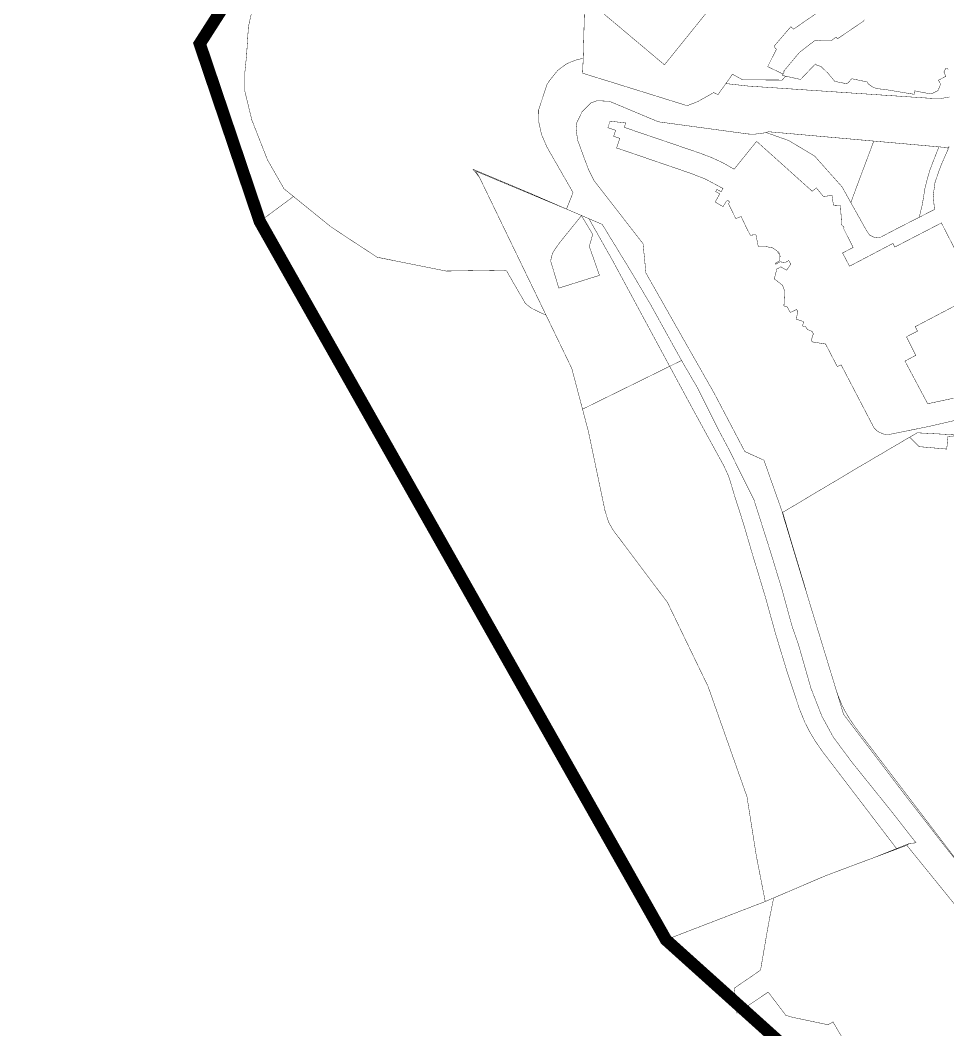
# Model space of a CAD drawing. Header units: millimetres. Extents: x 21689 to 31331, y 37531 to 43751.
# Drawn here: x 24916.8 to 25371, y 41633 to 42127.4 of the extents above; entities that cross this region are included whole.
import ezdxf

# ---------------------------------------------------------------- set-up
doc = ezdxf.new("R2010")
doc.units = ezdxf.units.MM
doc.linetypes.add('DASHEDX2', pattern=[1.5, 1, -0.5])
doc.linetypes.add('МЕЖА', pattern=[4, 1, -1, 1, -1])
doc.layers.add('0 . 11 - границы ДМ проект', color=10, linetype='МЕЖА', lineweight=0)
doc.layers.add('CONTUR', color=150, linetype='Continuous', lineweight=9)

# ---------------------------------------------------------------- blocks, each defined once
blk = doc.blocks.new('участки все')
at = {"layer": 'CONTUR', "const_width": 0.2}
for points in [[(2442.51, 4503.93), (2408.73, 4480.63), (2407.37, 4481.8), (2399.15, 4472.18), (2400.3, 4470.72), (2396.06, 4462.27), (2403.59, 4458.62), (2403.23, 4457.94), (2404.83, 4457.59), (2403.18, 4455.69), (2383.83, 4455.8), (2378.82, 4458.53), (2371.72, 4448.57), (2369.59, 4449.54), (2361.79, 4445.14), (2356.64, 4443.13), (2323.18, 4453.54), (2317.83, 4455.21), (2309.86, 4457.64), (2305.41, 4459.07), (2305.72, 4466.26), (2306.42, 4492.85)], [(2312.07, 4491.24), (2345.51, 4463.15), (2385.84, 4513.17)], [(2306.42, 4492.85), (2305.72, 4466.26), (2304.91, 4466.17), (2302.41, 4465.55), (2299.51, 4464.49), (2297.27, 4463.42), (2293.3, 4460.5), (2289.36, 4455.62), (2288.01, 4453.56), (2283.89, 4441.12), (2283.98, 4435.06), (2285.32, 4428.96), (2288.02, 4422.76), (2300.74, 4400.6), (2297.53, 4392.52), (2279.6, 4400.31), (2251.76, 4412), (2254.91, 4408.07), (2255.53, 4406.78), (2287.49, 4340.62), (2285.09, 4341.66), (2280.74, 4343.78), (2279.02, 4344.98), (2277.34, 4346.42), (2271.45, 4356.57), (2268.19, 4362.25), (2266.83, 4362.61), (2238.53, 4362.17), (2204.74, 4368.95), (2182.19, 4383.8), (2159.2, 4402.44), (2151.1, 4416.61), (2143.43, 4436.16), (2140.07, 4449.99), (2139.96, 4458.86), (2140.85, 4467.66), (2141.76, 4481.7), (2143.46, 4489.5)], [(2484.44, 4461.02), (2483.31, 4461.54), (2482.36, 4459.69), (2483.24, 4457.49), (2481.42, 4456.53), (2480.36, 4455.98), (2479.7, 4455.64), (2480.74, 4453.66), (2479.44, 4450.53), (2476.23, 4448.9), (2472.82, 4449.47), (2467.99, 4450.41), (2467.71, 4448.72), (2457.08, 4450.49), (2453.17, 4451.14), (2451.81, 4451.25), (2450.27, 4451.4), (2449.8, 4451.51), (2449.15, 4451.67), (2448.04, 4451.97), (2447.29, 4452.45), (2446.16, 4453.17), (2445.62, 4453.57), (2445.07, 4454.17), (2444.69, 4454.78), (2437.23, 4456.35), (2434.99, 4453.84), (2428.91, 4455.04), (2425.66, 4458.96), (2422.16, 4462.33), (2420.09, 4462.96), (2419.44, 4463.61), (2412.17, 4455.99), (2403.23, 4457.94), (2404.19, 4459.77), (2403.89, 4460.01), (2405.68, 4462.1), (2407.23, 4464), (2409.96, 4467.26), (2411.71, 4469.29), (2416.52, 4473.05), (2419.42, 4475.22), (2422.7, 4474.87), (2427.02, 4474.87), (2429.54, 4476.71), (2430.17, 4475.87), (2443.1, 4484.59), (2443.3, 4485.27)], [(2484.64, 4423.16), (2484.21, 4422.33), (2482.88, 4422.72), (2459.59, 4424.79), (2396.31, 4430.4), (2395.43, 4429.95), (2389.5, 4429.17), (2386.47, 4429.28), (2342.52, 4435.25), (2318.51, 4445.31), (2312.5, 4445.57), (2309.55, 4444.5), (2305.23, 4440.29), (2302.6, 4434.86), (2302.23, 4431.98), (2302.96, 4426.31), (2308.31, 4411.83), (2311.04, 4406.42), (2335.03, 4375.54), (2336.43, 4361.21), (2354.38, 4329.54), (2369.94, 4302.21), (2384.85, 4273.79), (2394.23, 4269.53), (2403.28, 4243.93), (2403.81, 4241.84), (2409.53, 4222.86), (2415.29, 4203.95), (2429.67, 4156.79), (2431.95, 4149.31), (2432.72, 4146.68), (2433.29, 4145.02), (2464.66, 4103.86), (2483.58, 4079.5), (2501.87, 4057.06)], [(2494.87, 4043.11), (2464.17, 4080.98), (2465.52, 4081.91), (2468.7, 4082.19), (2456.41, 4097.92), (2437.26, 4121.72), (2428.2, 4133.92), (2422.63, 4144.11), (2417.28, 4157.77), (2411.09, 4179.42), (2408.07, 4187.98), (2403, 4206.46), (2400.26, 4215.41), (2397.46, 4224.63), (2389.37, 4250.06), (2380.93, 4267.01), (2377.76, 4273.55), (2372.19, 4284.01), (2365.77, 4296.85), (2361.8, 4304.78), (2353.86, 4318.39), (2342.15, 4339.55), (2338.58, 4346.02), (2328.18, 4363.52), (2315.02, 4385.03), (2297.53, 4392.52), (2300.74, 4400.6), (2288.02, 4422.76), (2285.32, 4428.96), (2283.98, 4435.06), (2283.89, 4441.12), (2283.89, 4441.12), (2288.01, 4453.56), (2289.36, 4455.62), (2293.3, 4460.5), (2297.27, 4463.42), (2299.51, 4464.49), (2302.41, 4465.55), (2304.91, 4466.17), (2305.72, 4466.26), (2305.41, 4459.07), (2309.86, 4457.64), (2317.83, 4455.21), (2323.18, 4453.54), (2356.64, 4443.13), (2361.79, 4445.14), (2369.59, 4449.54), (2371.72, 4448.57), (2375.57, 4453.97), (2386.54, 4452.75), (2477.39, 4446.65), (2481.22, 4446.71), (2485, 4447.4)], [(2487.03, 4299.89), (2474.41, 4297.19), (2463.29, 4318.08), (2468.58, 4320.9), (2463.99, 4329.98), (2469.42, 4332.73), (2468.3, 4334.93), (2479.89, 4341.01), (2489.44, 4346.04)], [(2498.97, 4350.96), (2481.13, 4385.73), (2471.61, 4380.8), (2458.3, 4373.92), (2457.39, 4375.7), (2436.14, 4364.53), (2432.73, 4371.02), (2437.91, 4373.71), (2435.19, 4379.09), (2433.18, 4383.07), (2433.43, 4383.64), (2432.29, 4384.7), (2432.09, 4388.02), (2431.68, 4394.25), (2428.27, 4394.4), (2427.53, 4399.19), (2423.33, 4398.7), (2419.88, 4402.89), (2417.86, 4401.25), (2390.63, 4425.69), (2382.76, 4415.93), (2380.3, 4412.86), (2379.63, 4412.04), (2374.19, 4415.13), (2368.29, 4417.88), (2362.03, 4420.2), (2325.88, 4432.51), (2326.38, 4434.31), (2326.58, 4434.28), (2326.62, 4434.68), (2318.86, 4435.54), (2317.79, 4432.35), (2321.62, 4431.12), (2320.6, 4428.18), (2323.64, 4427.16), (2322.06, 4422.4), (2322.73, 4422.23), (2358.22, 4410.07), (2365.44, 4407.27), (2374.15, 4402.61), (2373.21, 4401), (2371.22, 4402.16), (2370.59, 4401.08), (2372.59, 4399.92), (2372.16, 4399.18), (2370.3, 4395.98), (2374.18, 4393.72), (2375.82, 4396.35), (2376.45, 4396.92), (2377.46, 4395.8), (2376.82, 4395.25), (2380.42, 4387.84), (2383.05, 4388.89), (2385.52, 4383.64), (2387.54, 4379.74), (2390.29, 4379.94), (2391.45, 4374.17), (2395.21, 4374.18), (2398.63, 4373.45), (2401.21, 4371.57), (2400.99, 4371.36), (2401.35, 4370.87), (2401.67, 4371.07), (2402.23, 4369.21), (2401.83, 4369.18), (2401.82, 4367.17), (2399.77, 4365.94), (2399.97, 4365.45), (2402.09, 4366.71), (2404.56, 4366.29), (2405.36, 4366.7), (2406.35, 4367.32), (2407.41, 4365.55), (2405.29, 4362.6), (2402.53, 4364.23), (2400.55, 4363.17), (2399.28, 4358.37), (2403.3, 4355.22), (2404.35, 4352.42), (2404.02, 4345.06), (2405.61, 4344.58), (2407.16, 4341.89), (2410.25, 4343.37), (2410.76, 4342.26), (2410.08, 4338.62), (2413.58, 4337.41), (2413.18, 4335.29), (2414.65, 4334.84), (2415.58, 4333.53), (2417.8, 4332.62), (2418.54, 4331.23), (2418.09, 4330.84), (2417.48, 4328.18), (2417.85, 4327.49), (2424.42, 4326.43), (2430.13, 4315.4), (2432.03, 4316.25), (2446.47, 4288.54), (2447.25, 4287.16), (2447.85, 4285.81), (2448.63, 4284.85), (2449.44, 4284.07), (2450.33, 4283.43), (2451.25, 4283.01), (2452.61, 4282.4), (2454.92, 4282.07), (2456.42, 4282.33), (2457.8, 4282.6), (2474.85, 4286.04), (2492.27, 4290.06)], [(2491.9, 4281.75), (2469.26, 4282.97), (2465.56, 4280.8), (2440.82, 4266.27), (2403.28, 4243.93), (2394.23, 4269.53), (2384.85, 4273.8), (2369.94, 4302.21), (2354.38, 4329.54), (2336.43, 4361.21), (2335.03, 4375.54), (2311.04, 4406.42), (2308.31, 4411.83), (2302.96, 4426.31), (2302.23, 4431.98), (2302.23, 4431.98), (2302.6, 4434.86), (2305.23, 4440.29), (2309.55, 4444.5), (2312.5, 4445.57), (2318.51, 4445.31), (2342.52, 4435.25), (2386.47, 4429.28), (2389.5, 4429.17), (2395.43, 4429.95), (2406.37, 4426.08), (2419.09, 4418.42), (2432.46, 4403.4), (2436.76, 4395.7), (2439.91, 4390.09), (2444.36, 4382.16), (2446.02, 4379.74), (2448.09, 4378.75), (2450.05, 4378.4), (2451.1, 4378.61), (2459.12, 4382.82), (2470.3, 4388.52), (2477.73, 4392.31), (2477.13, 4399.23), (2478, 4405.58), (2480.74, 4413.48), (2484.93, 4423.03)], [(2489.44, 4346.04), (2479.89, 4341.01), (2468.3, 4334.93), (2469.42, 4332.73), (2463.99, 4329.98), (2468.58, 4320.9), (2463.29, 4318.08), (2474.41, 4297.19), (2487.03, 4299.89)], [(2492.27, 4290.06), (2474.85, 4286.04), (2457.8, 4282.6), (2456.42, 4282.33), (2454.92, 4282.07), (2452.61, 4282.4), (2451.25, 4283.01), (2450.33, 4283.43), (2449.44, 4284.07), (2448.63, 4284.85), (2447.85, 4285.81), (2447.25, 4287.16), (2446.47, 4288.54), (2432.03, 4316.25), (2430.13, 4315.4), (2424.42, 4326.43), (2417.85, 4327.49), (2417.48, 4328.18), (2418.09, 4330.84), (2418.54, 4331.23), (2417.8, 4332.62), (2415.58, 4333.53), (2414.65, 4334.84), (2413.18, 4335.29), (2413.58, 4337.41), (2410.08, 4338.62), (2410.76, 4342.26), (2410.25, 4343.37), (2407.16, 4341.89), (2405.61, 4344.58), (2404.02, 4345.06), (2404.35, 4352.42), (2403.3, 4355.22), (2399.28, 4358.37), (2400.55, 4363.17), (2402.53, 4364.23), (2405.29, 4362.6), (2407.41, 4365.55), (2406.35, 4367.32), (2405.36, 4366.7), (2404.56, 4366.29), (2402.09, 4366.71), (2399.97, 4365.45), (2399.77, 4365.94), (2401.82, 4367.17), (2401.83, 4369.18), (2402.23, 4369.21), (2401.67, 4371.07), (2401.35, 4370.87), (2400.99, 4371.36), (2401.21, 4371.57), (2398.63, 4373.45), (2395.21, 4374.18), (2391.45, 4374.17), (2390.29, 4379.94), (2387.54, 4379.74), (2385.52, 4383.64), (2383.05, 4388.89), (2380.42, 4387.84), (2376.82, 4395.25), (2377.46, 4395.8), (2376.45, 4396.92), (2375.82, 4396.35), (2374.18, 4393.72), (2370.3, 4395.98), (2372.16, 4399.18), (2372.59, 4399.92), (2370.59, 4401.08), (2371.22, 4402.16), (2373.21, 4401), (2374.15, 4402.61), (2365.44, 4407.27), (2358.22, 4410.07), (2322.73, 4422.23), (2322.06, 4422.4), (2323.64, 4427.16), (2320.6, 4428.18), (2321.62, 4431.12), (2317.79, 4432.35), (2318.86, 4435.54), (2318.86, 4435.54), (2326.62, 4434.68), (2326.58, 4434.28), (2326.38, 4434.31), (2325.88, 4432.51), (2362.03, 4420.2), (2368.29, 4417.88), (2374.19, 4415.13), (2379.63, 4412.04), (2380.3, 4412.86), (2382.76, 4415.93), (2390.63, 4425.69), (2417.86, 4401.25), (2419.88, 4402.89), (2423.33, 4398.7), (2427.53, 4399.19), (2428.27, 4394.4), (2431.68, 4394.25), (2432.09, 4388.02), (2432.29, 4384.7), (2433.43, 4383.64), (2433.18, 4383.07), (2435.19, 4379.09), (2437.91, 4373.71), (2432.73, 4371.02), (2436.14, 4364.53), (2457.39, 4375.7), (2458.3, 4373.92), (2471.61, 4380.8), (2481.13, 4385.73), (2498.97, 4350.96)], [(2489.39, 4281.62), (2484.32, 4281.16), (2483.74, 4274.99), (2470.27, 4276.18), (2465.56, 4280.8), (2440.82, 4266.27), (2403.41, 4244.01), (2403.41, 4244.01), (2407.46, 4230.2), (2414.11, 4208.22), (2415.29, 4203.95), (2429.67, 4156.79), (2430.28, 4154.92), (2432.54, 4149.35), (2434.01, 4146.46), (2436, 4143.13), (2438.89, 4138.89), (2488.86, 4073.33)], [(2433.23, 3985.66), (2428.02, 3994.52), (2425.63, 3993.1), (2408.18, 3996.77), (2404.97, 3997.7), (2396.32, 4009.09), (2381.01, 3998.81), (2379.61, 4010.95), (2392.56, 4019.83), (2395.75, 4038.44), (2397.04, 4045.61), (2398.97, 4055.2), (2398.97, 4055.2), (2424.84, 4066.26), (2447.78, 4074.82), (2464.17, 4080.98), (2494.87, 4043.11), (2505.88, 4035.4), (2519.69, 4015.75), (2520.33, 4013.8), (2520.07, 4013.7), (2509.77, 3984.68)]]:
    blk.add_lwpolyline(points, dxfattribs=at)
for points in [[(2396.31, 4430.4), (2447.99, 4425.81), (2436.76, 4395.71), (2432.46, 4403.4), (2419.09, 4418.42), (2406.37, 4426.08), (2395.43, 4429.95), (2396.31, 4430.4)], [(2470.3, 4388.52), (2459.12, 4382.82), (2451.1, 4378.61), (2450.05, 4378.4), (2448.09, 4378.75), (2446.02, 4379.74), (2444.36, 4382.16), (2439.91, 4390.09), (2436.76, 4395.7), (2447.99, 4425.81), (2459.59, 4424.79), (2479.89, 4422.98), (2479.6, 4422.23), (2476.03, 4413.1), (2475.32, 4411.07), (2474.41, 4408.03), (2473.02, 4402.44), (2471.92, 4395.59), (2471.73, 4394.46), (2471.46, 4393.5), (2470.3, 4388.52)], [(2348.06, 4315.52), (2305.38, 4294.53), (2300.11, 4314.52), (2254.91, 4408.07), (2253.03, 4411.12), (2297.53, 4392.52), (2308.52, 4387.81), (2320.21, 4367.14), (2348.06, 4315.52)], [(2147.34, 4386.46), (2160.57, 4363.83), (2346.24, 4034.73), (2394.85, 4053.45), (2390.5, 4075.77), (2385.91, 4104.78), (2366.88, 4158.71), (2346.98, 4199.9), (2320.55, 4235.06), (2318.23, 4239.04), (2316.44, 4244.58), (2308.28, 4283.51), (2305.38, 4294.53), (2300.11, 4314.52), (2287.5, 4340.62), (2285.09, 4341.66), (2280.74, 4343.78), (2279.02, 4344.98), (2277.34, 4346.42), (2271.45, 4356.57), (2268.19, 4362.25), (2266.83, 4362.61), (2238.53, 4362.17), (2204.74, 4368.95), (2182.19, 4383.8), (2163.85, 4398.68), (2147.34, 4386.46)], [(2289.85, 4366.84), (2289.89, 4367.63), (2290.15, 4369.12), (2290.71, 4370.9), (2291.83, 4372.68), (2294.15, 4376.05), (2304.87, 4389.32), (2310.36, 4380.2), (2308.7, 4374.2), (2313.68, 4360.07), (2293.77, 4353.82), (2289.85, 4366.84)], [(2313.68, 4360.07), (2293.77, 4353.82), (2289.85, 4366.84), (2289.89, 4367.63), (2290.15, 4369.12), (2290.71, 4370.9), (2291.83, 4372.68), (2294.15, 4376.05), (2304.87, 4389.32), (2310.36, 4380.2), (2308.7, 4374.2), (2313.68, 4360.07)], [(2348.06, 4315.52), (2320.21, 4367.14), (2308.52, 4387.81), (2315.02, 4385.03), (2328.18, 4363.52), (2338.58, 4346.02), (2342.15, 4339.55), (2353.86, 4318.39), (2348.06, 4315.52)], [(2459.17, 4079.37), (2422.66, 4127.19), (2419.14, 4132.36), (2416.49, 4136.79), (2414.33, 4141.03), (2411.5, 4148.02), (2405.39, 4166.51), (2399.85, 4184.75), (2394.9, 4202.64), (2388.32, 4224.39), (2384.2, 4238.45), (2379.45, 4253.37), (2377.89, 4258.72), (2376.92, 4261.71), (2374.64, 4266.7), (2359.05, 4295.17), (2348.06, 4315.52), (2353.86, 4318.39), (2361.8, 4304.78), (2365.77, 4296.85), (2372.19, 4284.01), (2377.76, 4273.55), (2380.93, 4267.01), (2389.37, 4250.06), (2397.46, 4224.63), (2400.26, 4215.41), (2403, 4206.46), (2408.07, 4187.98), (2411.09, 4179.42), (2417.28, 4157.77), (2422.63, 4144.11), (2428.2, 4133.92), (2437.26, 4121.72), (2456.41, 4097.92), (2468.7, 4082.19), (2465.52, 4081.91), (2459.17, 4079.37)], [(2459.17, 4079.37), (2447.78, 4074.82), (2424.84, 4066.26), (2394.85, 4053.45), (2390.5, 4075.77), (2385.91, 4104.78), (2366.88, 4158.71), (2346.98, 4199.9), (2320.55, 4235.06), (2318.23, 4239.04), (2316.44, 4244.58), (2308.28, 4283.51), (2305.38, 4294.53), (2348.06, 4315.52), (2359.05, 4295.17), (2374.64, 4266.7), (2376.92, 4261.71), (2377.89, 4258.72), (2379.45, 4253.37), (2384.2, 4238.45), (2388.32, 4224.39), (2394.9, 4202.64), (2399.85, 4184.75), (2405.39, 4166.51), (2411.5, 4148.02), (2414.33, 4141.03), (2416.49, 4136.79), (2419.14, 4132.36), (2422.66, 4127.19), (2459.17, 4079.37)], [(2403.28, 4243.93), (2403.81, 4241.84), (2409.53, 4222.86), (2415.29, 4203.95), (2414.11, 4208.22), (2407.46, 4230.2), (2403.41, 4244.01), (2403.28, 4243.93)], [(2430.28, 4154.92), (2431.95, 4149.31), (2432.72, 4146.68), (2433.29, 4145.02), (2464.66, 4103.86), (2483.58, 4079.5), (2501.87, 4057.06), (2508.37, 4057.86), (2504.28, 4059.37), (2503.77, 4059.66), (2500.37, 4061.59), (2499.17, 4062.56), (2496.86, 4064.41), (2491.55, 4070.32), (2488.89, 4073.29), (2438.89, 4138.89), (2436, 4143.13), (2434.01, 4146.46), (2433.86, 4146.74), (2432.54, 4149.35), (2430.28, 4154.92)]]:
    blk.add_lwpolyline(points, close=True, dxfattribs=at)

msp = doc.modelspace()

# ---------------------------------------------------------------- linework, layer by layer
at = {"layer": '0 . 11 - границы ДМ проект', "color": 7, "linetype": 'DASHEDX2', "lineweight": 100, "ltscale": 9, "transparency": 33554687, "const_width": 6, "flags": 128}
msp.add_lwpolyline([(22946.73, 37638.63), (22902.58, 38352.1), (23040.31, 38403.75), (23117.29, 38401.21), (23331.14, 38342.16), (23767.92, 38429.68), (23839.74, 38479.18), (23935.86, 38610.42), (23988.4, 38646.95), (24015.49, 38690.25), (24098.85, 38777.82), (24145.03, 38828.88), (24135.93, 38857.75), (24309.79, 39159.02), (24384.58, 39142.81), (24479.69, 39275.04), (24546.54, 39209.37), (24750.01, 39350.13), (25003.88, 39639.8), (25413.16, 40107.12), (25363.28, 40286.2), (24989.23, 40491.14), (25395.28, 40838.84), (25660.56, 41058.12), (25845.24, 41208.92), (25792.92, 41266.23), (25888.27, 41383.12), (26058.63, 41521.65), (26092.2, 41658.69), (26130.83, 41752.53), (26159.07, 41742.27), (26300.9, 42104.41), (26325.34, 42112.11), (26524.48, 42049.12), (26659.52, 41994.11), (26661.3, 41997.38), (26646.24, 42050.67), (26706.46, 42026.98), (26859.65, 41970.83), (27006.59, 41919.76), (27172.98, 41911.41), (27384.06, 41951.12), (27369.53, 42033.59), (27673.24, 42086.3), (27976.36, 41979.69), (28033.35, 41963.23), (28102.86, 41962.56), (28159.54, 41928.27), (28328.6, 41835.14), (28499.53, 41807.33), (28720.17, 41761.45), (29052.46, 41622.84), (29045.52, 41606.09), (29058.02, 41600.92), (29065.19, 41619.05), (29089.18, 41611.33), (29476.61, 41567.37), (29694.11, 41552.14), (29707.83, 41609), (29818.28, 41584.5), (29941.9, 41545.71), (30079.67, 41531.57), (30099.06, 41598.9), (30133.54, 41631.15), (30187.93, 41657.25), (30321.66, 41749.67), (30401.38, 41749.67), (30509.19, 41676.74), (30617.63, 41749.67), (30608.36, 41787.7), (30599.77, 41907.5), (30613.25, 41930.65), (30611.36, 41954.39), (30596.2, 41953.51), (30593.67, 42010.25), (30597.05, 42063.37), (30605.38, 42235.81), (30665.45, 42236.17), (30657.33, 42284.13), (30610.32, 42363.4), (30625.51, 42373.52), (30633.15, 42373.02), (30649.52, 42377.68), (30654.81, 42423.45), (30716.03, 42430.23), (30760.54, 42567.65), (30765.8, 42586.36), (30791.95, 42710.49), (30846.37, 42699.4), (30866.74, 42759.78), (30939.13, 42753.23), (31030.96, 42735.49), (31057.16, 42750.28), (31131.35, 42919.39), (31178.71, 43049.99), (31223.9, 43155.77), (31261.16, 43239.22), (31200.23, 43266.25), (31159.04, 43264.62), (31092.9, 43324.59), (31030.84, 43397.77), (30974.06, 43434.01), (30837.68, 43448.49), (30812.71, 43443.57), (30797.57, 43373.26), (30670.04, 43084.43), (30627.79, 42979.09), (30572.79, 42815.93), (30581.39, 42739.2), (30580.07, 42670.05), (30572.53, 42633.02), (30553.34, 42565.66), (30547.4, 42556.65), (30525.72, 42505.25), (30514.51, 42510.11), (30479.51, 42425.86), (30461.95, 42345.38), (30464.75, 42236.14), (30403.52, 42231.72), (30362, 42222.3), (30262.37, 42221.19), (30097.98, 42200.41), (30088.95, 42269.89), (30058.49, 42273.9), (30000.91, 42267.83), (30008.93, 42181.88), (29926.02, 42170.86), (29838.04, 42159.36), (29837.12, 42151.42), (29801.62, 42150.52), (29804.08, 42118.48), (29746.29, 42112.77), (29727.01, 42117.61), (29726.77, 42121.26), (29669.99, 42116.48), (29667.12, 42186.75), (29663.62, 42276.82), (29664.83, 42334.2), (29729.67, 42336.19), (29743.29, 42425.8), (29681.45, 42426.64), (29599.85, 42422.04), (29585.29, 42460.05), (29593.55, 42547.9), (29586.23, 42640.93), (29612.42, 42670.26), (29566.57, 42703.24), (29536.55, 42712.38), (29485.13, 42721.11), (29445.22, 42718.94), (29271.87, 42704.28), (29252.91, 42692.41), (29197.95, 42673.04), (29178.85, 42668.77), (29146.59, 42665.68), (29091.04, 42663.1), (29090.12, 42694.39), (29093.43, 42735.41), (29109.46, 42731.74), (29114.94, 42754.25), (29105.61, 42762.57), (29115.3, 42813.46), (29163.59, 42900), (29195.32, 42957.41), (29200.53, 43020.6), (29169.03, 43102.91), (29094.39, 43130.16), (29034.07, 43130.54), (28931.05, 43118.37), (28819.4, 43060.11), (28798.63, 43021.64), (28799.74, 42985.88), (28707.96, 42909.03), (28686.59, 42891.68), (28665.24, 42871.73), (28655.12, 42859.97), (28647.85, 42848.5), (28636.35, 42823.08), (28630.36, 42817.18), (28632.11, 42786.97), (28651.56, 42783.79), (28691.78, 42770.28), (28688.63, 42759.99), (28685.9, 42758.4), (28674.4, 42734.05), (28670.96, 42721.95), (28465.92, 42806.49), (28422.23, 42822.02), (28375.9, 42835.07), (28353.71, 42839.03), (28334.9, 42842.59), (28324.45, 42844.67), (28310.37, 42860.64), (28285.15, 42868.53), (28273.81, 42871.97), (28249.69, 42869.4), (28186.52, 42849.62), (28159.73, 42849.83), (28118.75, 42863.99), (28094.8, 42888.25), (28084.71, 42900.92), (28068.74, 42924.62), (28025.62, 42901.74), (28004.08, 42892.7), (27951.92, 42913.21), (27851.65, 42849.79), (27793.9, 42819.52), (27766.59, 42881.7), (27711.88, 42969.56), (27682.2, 43019.56), (27636.09, 43064.5), (27679.04, 43117.9), (27700.16, 43145.1), (27730.28, 43232.44), (27705.35, 43256.96), (27691.79, 43306.56), (27688.55, 43316.07), (27675.1, 43337.74), (27671.02, 43346.91), (27667.81, 43356.54), (27665.87, 43367.34), (27665.76, 43376.05), (27664.78, 43381.05), (27419.59, 43272.56), (27422.82, 43266.23), (27362.67, 43207.3), (27358.27, 43197.8), (27315.11, 43177.13), (27276.85, 43176.61), (27257.44, 43175.75), (27253.84, 43180.5), (27248.88, 43187.03), (27238.09, 43198.06), (27218.29, 43206.98), (27213.36, 43207.6), (27202.43, 43208.96), (27239.74, 43225.54), (27236.35, 43231.88), (27229.04, 43245.51), (27224.79, 43253.43), (27207.06, 43286.52), (27191.9, 43314.8), (27189.96, 43318.43), (27109.82, 43276.33), (27075.56, 43340.35), (27088.29, 43348.01), (27054.82, 43405.39), (27040.02, 43396.59), (27025.14, 43422.1), (27004.05, 43461.84), (26932.79, 43645.55), (26914.14, 43691.8), (26899.52, 43700.46), (26872.13, 43716.99), (26742.39, 43504.78), (26736.34, 43496.67), (26723.68, 43483.84), (26681.05, 43469.92), (26667.11, 43474.54), (26618.22, 43488.58), (26621.71, 43502.66), (26587.49, 43510.32), (26573.52, 43508.91), (26527.9, 43493.77), (26492.74, 43503.26), (26478.24, 43499.38), (26452.07, 43505.41), (26442.19, 43502.58), (26426.7, 43506.38), (26416.4, 43498.79), (26374.87, 43508.45), (26369.59, 43485.73), (26357.38, 43433.16), (26343.06, 43372.1), (26343.68, 43335.85), (26278.09, 43335.37), (26275.1, 43319.34), (26179.58, 43336.15), (26136.07, 43350.43), (26129.55, 43332.91), (26114.21, 43338.65), (26048.36, 43335.77), (26042.27, 43335.96), (26041.86, 43305.06), (26039.99, 43285.4), (25993.77, 43297.06), (25935.55, 43314.57), (25864.49, 43314.71), (25836.1, 43306.44), (25791.06, 43309.44), (25778.1, 43340.97), (25720.4, 43383.9), (25692.71, 43506.7), (25567.19, 43536.12), (25552.49, 43470.45), (25520.72, 43350.23), (25464.42, 43088.88), (25450.38, 42940.35), (25403.2, 42900.12), (25517.17, 42564.61), (25324.39, 42333.51), (25231.57, 42248.42), (25084.91, 42241.32), (25004.68, 42115.84), (25034.08, 42028.82), (25232.98, 41677.08), (25331.24, 41588.66), (25222.08, 41431.42), (24497, 41147.16), (24469.6, 41188.24), (24382.78, 41181.73), (24281.81, 41064.62), (24269, 41033.06), (24267.52, 40970.79), (24345.86, 40986.54), (24396.82, 40849.9), (24260.73, 40587.7), (24122.54, 40455.83), (24175.55, 40365.15), (24087.33, 40202.95), (23882.35, 40127.13), (23799.32, 39897.89), (23757.23, 39543.04), (23644.49, 39442.48), (23258.99, 39279.22), (23188.93, 39177.24), (23155.23, 38943.77), (22794.42, 38626.82), (22640.55, 38070.59), (22681.18, 37890.91), (22868.64, 37599.25), (22946.73, 37638.63)], close=True, dxfattribs=at)

# ---------------------------------------------------------------- block references
at = {"layer": 'CONTUR'}
msp.add_blockref('участки все', (22886.75, 37642.36), dxfattribs=at)

doc.saveas('drawing.dxf')
